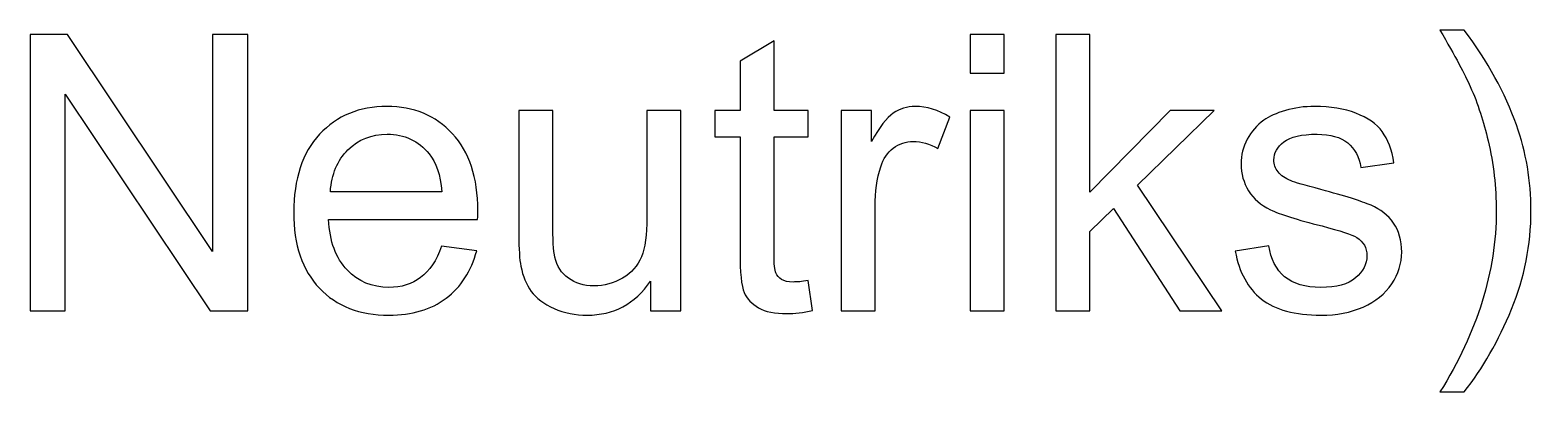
# Model space of a CAD drawing. Header units: centimetres. Extents: x 31 to 203, y -110 to 27.
# Drawn here: x 98.52 to 108.39, y 3.96 to 6.34 of the extents above; entities that cross this region are included whole.
import ezdxf

# ---------------------------------------------------------------- set-up
doc = ezdxf.new("R2010")
doc.units = ezdxf.units.CM
doc.header["$MEASUREMENT"] = 0
doc.layers.add('Layer 1', color=7, linetype='Continuous')

msp = doc.modelspace()

# ---------------------------------------------------------------- linework, layer by layer
at = {"layer": 'Layer 1', "color": 250}
for points, knots in [([(107.95509, 3.96134), (107.95509, 3.96134), (107.79507, 3.96134), (107.79507, 3.96134), (108.0423, 4.358), (108.16591, 4.75509), (108.16591, 5.1526), (108.16591, 5.30796), (108.14813, 5.46206), (108.11257, 5.61488), (108.08463, 5.73892), (108.04526, 5.85787), (107.99488, 5.97217), (107.96271, 6.04626), (107.89582, 6.17029), (107.79507, 6.34386), (107.79507, 6.34386), (107.95509, 6.34386), (107.95509, 6.34386), (108.11003, 6.13643), (108.22475, 5.92815), (108.29926, 5.71902), (108.36276, 5.5391), (108.39451, 5.35072), (108.39451, 5.15387), (108.39451, 4.93077), (108.35175, 4.71487), (108.26624, 4.50659), (108.18115, 4.29831), (108.07743, 4.1167), (107.95509, 3.96134)], [0, 0, 0, 0, 0.1, 0.1, 0.1, 0.2, 0.2, 0.2, 0.3, 0.3, 0.3, 0.4, 0.4, 0.4, 0.5, 0.5, 0.5, 0.6, 0.6, 0.6, 0.7, 0.7, 0.7, 0.8, 0.8, 0.8, 0.9, 0.9, 0.9, 1, 1, 1, 1]), ([(98.51773, 4.49474), (98.51773, 4.49474), (98.51773, 6.31338), (98.51773, 6.31338), (98.51773, 6.31338), (98.76496, 6.31338), (98.76496, 6.31338), (98.76496, 6.31338), (99.71915, 4.8859), (99.71915, 4.8859), (99.71915, 4.8859), (99.71915, 6.31338), (99.71915, 6.31338), (99.71915, 6.31338), (99.95029, 6.31338), (99.95029, 6.31338), (99.95029, 6.31338), (99.95029, 4.49474), (99.95029, 4.49474), (99.95029, 4.49474), (99.70306, 4.49474), (99.70306, 4.49474), (99.70306, 4.49474), (98.74887, 5.92222), (98.74887, 5.92222), (98.74887, 5.92222), (98.74887, 4.49474), (98.74887, 4.49474), (98.74887, 4.49474), (98.51773, 4.49474), (98.51773, 4.49474)], [0, 0, 0, 0, 0.1, 0.1, 0.1, 0.2, 0.2, 0.2, 0.3, 0.3, 0.3, 0.4, 0.4, 0.4, 0.5, 0.5, 0.5, 0.6, 0.6, 0.6, 0.7, 0.7, 0.7, 0.8, 0.8, 0.8, 0.9, 0.9, 0.9, 1, 1, 1, 1]), ([(103.63709, 4.69413), (103.63709, 4.69413), (103.66757, 4.49686), (103.66757, 4.49686), (103.60492, 4.48373), (103.54861, 4.47696), (103.49951, 4.47696), (103.41865, 4.47696), (103.356, 4.48966), (103.31112, 4.51548), (103.26667, 4.54131), (103.23535, 4.57475), (103.21714, 4.61666), (103.19894, 4.65857), (103.19005, 4.74662), (103.19005, 4.88082), (103.19005, 4.88082), (103.19005, 5.64028), (103.19005, 5.64028), (103.19005, 5.64028), (103.02495, 5.64028), (103.02495, 5.64028), (103.02495, 5.64028), (103.02495, 5.813), (103.02495, 5.813), (103.02495, 5.813), (103.19005, 5.813), (103.19005, 5.813), (103.19005, 5.813), (103.19005, 6.13897), (103.19005, 6.13897), (103.19005, 6.13897), (103.41357, 6.27316), (103.41357, 6.27316), (103.41357, 6.27316), (103.41357, 5.813), (103.41357, 5.813), (103.41357, 5.813), (103.63709, 5.813), (103.63709, 5.813), (103.63709, 5.813), (103.63709, 5.64028), (103.63709, 5.64028), (103.63709, 5.64028), (103.41357, 5.64028), (103.41357, 5.64028), (103.41357, 5.64028), (103.41357, 4.86812), (103.41357, 4.86812), (103.41357, 4.8042), (103.41738, 4.76313), (103.42542, 4.74493), (103.43304, 4.72673), (103.44574, 4.71233), (103.46352, 4.70133), (103.4813, 4.69074), (103.5067, 4.68524), (103.53972, 4.68524), (103.56428, 4.68524), (103.59687, 4.6882), (103.63709, 4.69413)], [0, 0, 0, 0, 0.05, 0.05, 0.05, 0.1, 0.1, 0.1, 0.15, 0.15, 0.15, 0.2, 0.2, 0.2, 0.25, 0.25, 0.25, 0.3, 0.3, 0.3, 0.35, 0.35, 0.35, 0.4, 0.4, 0.4, 0.45, 0.45, 0.45, 0.5, 0.5, 0.5, 0.55, 0.55, 0.55, 0.6, 0.6, 0.6, 0.65, 0.65, 0.65, 0.7, 0.7, 0.7, 0.75, 0.75, 0.75, 0.8, 0.8, 0.8, 0.85, 0.85, 0.85, 0.9, 0.9, 0.9, 0.95, 0.95, 0.95, 1, 1, 1, 1]), ([(104.70347, 6.05938), (104.70347, 6.05938), (104.70347, 6.31338), (104.70347, 6.31338), (104.70347, 6.31338), (104.92699, 6.31338), (104.92699, 6.31338), (104.92699, 6.31338), (104.92699, 6.05938), (104.92699, 6.05938), (104.92699, 6.05938), (104.70347, 6.05938), (104.70347, 6.05938)], [0, 0, 0, 0, 0.25, 0.25, 0.25, 0.5, 0.5, 0.5, 0.75, 0.75, 0.75, 1, 1, 1, 1]), ([(105.26862, 4.49474), (105.26862, 4.49474), (105.26862, 6.31338), (105.26862, 6.31338), (105.26862, 6.31338), (105.49214, 6.31338), (105.49214, 6.31338), (105.49214, 6.31338), (105.49214, 5.27748), (105.49214, 5.27748), (105.49214, 5.27748), (106.02046, 5.813), (106.02046, 5.813), (106.02046, 5.813), (106.30917, 5.813), (106.30917, 5.813), (106.30917, 5.813), (105.80625, 5.3232), (105.80625, 5.3232), (105.80625, 5.3232), (106.35997, 4.49474), (106.35997, 4.49474), (106.35997, 4.49474), (106.0848, 4.49474), (106.0848, 4.49474), (106.0848, 4.49474), (105.64708, 5.16826), (105.64708, 5.16826), (105.64708, 5.16826), (105.49214, 5.01756), (105.49214, 5.01756), (105.49214, 5.01756), (105.49214, 4.49474), (105.49214, 4.49474), (105.49214, 4.49474), (105.26862, 4.49474), (105.26862, 4.49474)], [0, 0, 0, 0, 0.0833333, 0.0833333, 0.0833333, 0.1666667, 0.1666667, 0.1666667, 0.25, 0.25, 0.25, 0.3333333, 0.3333333, 0.3333333, 0.4166667, 0.4166667, 0.4166667, 0.5, 0.5, 0.5, 0.5833333, 0.5833333, 0.5833333, 0.6666667, 0.6666667, 0.6666667, 0.75, 0.75, 0.75, 0.8333333, 0.8333333, 0.8333333, 0.9166667, 0.9166667, 0.9166667, 1, 1, 1, 1]), ([(101.22579, 4.92146), (101.22579, 4.92146), (101.45693, 4.89098), (101.45693, 4.89098), (101.42095, 4.75678), (101.35364, 4.65222), (101.25542, 4.57814), (101.15721, 4.50405), (101.0319, 4.4668), (100.87908, 4.4668), (100.68689, 4.4668), (100.53449, 4.52607), (100.42188, 4.6446), (100.30927, 4.76271), (100.25297, 4.92908), (100.25297, 5.14286), (100.25297, 5.36384), (100.3097, 5.53572), (100.42357, 5.65764), (100.53745, 5.77998), (100.68519, 5.84094), (100.8668, 5.84094), (101.04249, 5.84094), (101.186, 5.78125), (101.29733, 5.66145), (101.40867, 5.54164), (101.46455, 5.37316), (101.46455, 5.15599), (101.46455, 5.14286), (101.46413, 5.12297), (101.46328, 5.09672), (101.46328, 5.09672), (100.48157, 5.09672), (100.48157, 5.09672), (100.49004, 4.95236), (100.53068, 4.84145), (100.60434, 4.76483), (100.67757, 4.6882), (100.76944, 4.64968), (100.87908, 4.64968), (100.96078, 4.64968), (101.03063, 4.67127), (101.08821, 4.71445), (101.1462, 4.75763), (101.19192, 4.82663), (101.22579, 4.92146)], [0, 0, 0, 0, 0.0666667, 0.0666667, 0.0666667, 0.1333333, 0.1333333, 0.1333333, 0.2, 0.2, 0.2, 0.2666667, 0.2666667, 0.2666667, 0.3333333, 0.3333333, 0.3333333, 0.4, 0.4, 0.4, 0.4666667, 0.4666667, 0.4666667, 0.5333333, 0.5333333, 0.5333333, 0.6, 0.6, 0.6, 0.6666667, 0.6666667, 0.6666667, 0.7333333, 0.7333333, 0.7333333, 0.8, 0.8, 0.8, 0.8666667, 0.8666667, 0.8666667, 0.9333333, 0.9333333, 0.9333333, 1, 1, 1, 1]), ([(103.85511, 4.49474), (103.85511, 4.49474), (103.85511, 5.813), (103.85511, 5.813), (103.85511, 5.813), (104.05577, 5.813), (104.05577, 5.813), (104.05577, 5.813), (104.05577, 5.61107), (104.05577, 5.61107), (104.10699, 5.70463), (104.15441, 5.76643), (104.19801, 5.79607), (104.24161, 5.82612), (104.28945, 5.84094), (104.34152, 5.84094), (104.41687, 5.84094), (104.4935, 5.81723), (104.57139, 5.77024), (104.57139, 5.77024), (104.4918, 5.56408), (104.4918, 5.56408), (104.43762, 5.59456), (104.38343, 5.6098), (104.32924, 5.6098), (104.28056, 5.6098), (104.23696, 5.59498), (104.19843, 5.56577), (104.15991, 5.53656), (104.13239, 5.49592), (104.11588, 5.44385), (104.09091, 5.36469), (104.07863, 5.27791), (104.07863, 5.1835), (104.07863, 5.1835), (104.07863, 4.49474), (104.07863, 4.49474), (104.07863, 4.49474), (103.85511, 4.49474), (103.85511, 4.49474)], [0, 0, 0, 0, 0.0769231, 0.0769231, 0.0769231, 0.1538462, 0.1538462, 0.1538462, 0.2307692, 0.2307692, 0.2307692, 0.3076923, 0.3076923, 0.3076923, 0.3846154, 0.3846154, 0.3846154, 0.4615385, 0.4615385, 0.4615385, 0.5384615, 0.5384615, 0.5384615, 0.6153846, 0.6153846, 0.6153846, 0.6923077, 0.6923077, 0.6923077, 0.7692308, 0.7692308, 0.7692308, 0.8461538, 0.8461538, 0.8461538, 0.9230769, 0.9230769, 0.9230769, 1, 1, 1, 1]), ([(106.44887, 4.88844), (106.44887, 4.88844), (106.66985, 4.924), (106.66985, 4.924), (106.68213, 4.83552), (106.71684, 4.76779), (106.77357, 4.72038), (106.83029, 4.67339), (106.90988, 4.64968), (107.01148, 4.64968), (107.11435, 4.64968), (107.19055, 4.67042), (107.2405, 4.71233), (107.29003, 4.75382), (107.31501, 4.80293), (107.31501, 4.85923), (107.31501, 4.90961), (107.29257, 4.9494), (107.24812, 4.97819), (107.2168, 4.99808), (107.1406, 5.02306), (107.01952, 5.05396), (106.85612, 5.09503), (106.74309, 5.13059), (106.67959, 5.16064), (106.61651, 5.19112), (106.56867, 5.23261), (106.53608, 5.28595), (106.50348, 5.33887), (106.48697, 5.39771), (106.48697, 5.46206), (106.48697, 5.5209), (106.50052, 5.57509), (106.52719, 5.62504), (106.55428, 5.67499), (106.59069, 5.71648), (106.63683, 5.7495), (106.67154, 5.7749), (106.71896, 5.79649), (106.77865, 5.81427), (106.83876, 5.83205), (106.90268, 5.84094), (106.97126, 5.84094), (107.07456, 5.84094), (107.16515, 5.82612), (107.24304, 5.79607), (107.32136, 5.76643), (107.37893, 5.72579), (107.41619, 5.67499), (107.45302, 5.62377), (107.47884, 5.55561), (107.49281, 5.4701), (107.49281, 5.4701), (107.27437, 5.43962), (107.27437, 5.43962), (107.26463, 5.5082), (107.23585, 5.56196), (107.18843, 5.60049), (107.14102, 5.63901), (107.07413, 5.65806), (106.98735, 5.65806), (106.88533, 5.65806), (106.81209, 5.64113), (106.76849, 5.60726), (106.72488, 5.57339), (106.70287, 5.5336), (106.70287, 5.4883), (106.70287, 5.45952), (106.71176, 5.43327), (106.72996, 5.40999), (106.74817, 5.38628), (106.77653, 5.36638), (106.81548, 5.35072), (106.83791, 5.34225), (106.90311, 5.3232), (107.01233, 5.29357), (107.16981, 5.25166), (107.27987, 5.21695), (107.34253, 5.19028), (107.40518, 5.16361), (107.45429, 5.12424), (107.48985, 5.07344), (107.52583, 5.02221), (107.54361, 4.95871), (107.54361, 4.88251), (107.54361, 4.80843), (107.52202, 4.73858), (107.47842, 4.67296), (107.43481, 4.60735), (107.37216, 4.55655), (107.29046, 4.52056), (107.20833, 4.48458), (107.11562, 4.4668), (107.01233, 4.4668), (106.8413, 4.4668), (106.71049, 4.50236), (106.62074, 4.57306), (106.531, 4.64418), (106.47385, 4.74916), (106.44887, 4.88844)], [0, 0, 0, 0, 0.030303, 0.030303, 0.030303, 0.0606061, 0.0606061, 0.0606061, 0.0909091, 0.0909091, 0.0909091, 0.1212121, 0.1212121, 0.1212121, 0.1515152, 0.1515152, 0.1515152, 0.1818182, 0.1818182, 0.1818182, 0.2121212, 0.2121212, 0.2121212, 0.2424242, 0.2424242, 0.2424242, 0.2727273, 0.2727273, 0.2727273, 0.3030303, 0.3030303, 0.3030303, 0.3333333, 0.3333333, 0.3333333, 0.3636364, 0.3636364, 0.3636364, 0.3939394, 0.3939394, 0.3939394, 0.4242424, 0.4242424, 0.4242424, 0.4545455, 0.4545455, 0.4545455, 0.4848485, 0.4848485, 0.4848485, 0.5151515, 0.5151515, 0.5151515, 0.5454545, 0.5454545, 0.5454545, 0.5757576, 0.5757576, 0.5757576, 0.6060606, 0.6060606, 0.6060606, 0.6363636, 0.6363636, 0.6363636, 0.6666667, 0.6666667, 0.6666667, 0.6969697, 0.6969697, 0.6969697, 0.7272727, 0.7272727, 0.7272727, 0.7575758, 0.7575758, 0.7575758, 0.7878788, 0.7878788, 0.7878788, 0.8181818, 0.8181818, 0.8181818, 0.8484848, 0.8484848, 0.8484848, 0.8787879, 0.8787879, 0.8787879, 0.9090909, 0.9090909, 0.9090909, 0.9393939, 0.9393939, 0.9393939, 0.969697, 0.969697, 0.969697, 1, 1, 1, 1]), ([(102.60035, 4.49474), (102.60035, 4.49474), (102.60035, 4.69074), (102.60035, 4.69074), (102.4979, 4.54131), (102.35905, 4.4668), (102.18337, 4.4668), (102.1059, 4.4668), (102.03351, 4.48162), (101.9662, 4.51125), (101.89889, 4.54131), (101.84893, 4.57856), (101.81634, 4.62343), (101.78374, 4.66873), (101.76088, 4.72376), (101.74776, 4.78896), (101.73887, 4.83298), (101.73421, 4.90241), (101.73421, 4.99724), (101.73421, 4.99724), (101.73421, 5.813), (101.73421, 5.813), (101.73421, 5.813), (101.95773, 5.813), (101.95773, 5.813), (101.95773, 5.813), (101.95773, 5.0836), (101.95773, 5.0836), (101.95773, 4.96718), (101.96239, 4.88844), (101.97128, 4.84822), (101.98525, 4.78938), (102.01488, 4.74366), (102.0606, 4.71022), (102.1059, 4.67677), (102.16178, 4.65984), (102.22866, 4.65984), (102.29555, 4.65984), (102.3582, 4.67677), (102.41662, 4.71106), (102.47504, 4.74535), (102.51653, 4.79234), (102.54108, 4.85119), (102.56521, 4.91003), (102.57749, 4.99597), (102.57749, 5.10815), (102.57749, 5.10815), (102.57749, 5.813), (102.57749, 5.813), (102.57749, 5.813), (102.80101, 5.813), (102.80101, 5.813), (102.80101, 5.813), (102.80101, 4.49474), (102.80101, 4.49474), (102.80101, 4.49474), (102.60035, 4.49474), (102.60035, 4.49474)], [0, 0, 0, 0, 0.0526316, 0.0526316, 0.0526316, 0.1052632, 0.1052632, 0.1052632, 0.1578947, 0.1578947, 0.1578947, 0.2105263, 0.2105263, 0.2105263, 0.2631579, 0.2631579, 0.2631579, 0.3157895, 0.3157895, 0.3157895, 0.3684211, 0.3684211, 0.3684211, 0.4210526, 0.4210526, 0.4210526, 0.4736842, 0.4736842, 0.4736842, 0.5263158, 0.5263158, 0.5263158, 0.5789474, 0.5789474, 0.5789474, 0.6315789, 0.6315789, 0.6315789, 0.6842105, 0.6842105, 0.6842105, 0.7368421, 0.7368421, 0.7368421, 0.7894737, 0.7894737, 0.7894737, 0.8421053, 0.8421053, 0.8421053, 0.8947368, 0.8947368, 0.8947368, 0.9473684, 0.9473684, 0.9473684, 1, 1, 1, 1]), ([(104.70347, 4.49474), (104.70347, 4.49474), (104.70347, 5.813), (104.70347, 5.813), (104.70347, 5.813), (104.92699, 5.813), (104.92699, 5.813), (104.92699, 5.813), (104.92699, 4.49474), (104.92699, 4.49474), (104.92699, 4.49474), (104.70347, 4.49474), (104.70347, 4.49474)], [0, 0, 0, 0, 0.25, 0.25, 0.25, 0.5, 0.5, 0.5, 0.75, 0.75, 0.75, 1, 1, 1, 1]), ([(100.49427, 5.2796), (100.49427, 5.2796), (101.22833, 5.2796), (101.22833, 5.2796), (101.21859, 5.39051), (101.19023, 5.47349), (101.14409, 5.52894), (101.07339, 5.61488), (100.9811, 5.65806), (100.86807, 5.65806), (100.76563, 5.65806), (100.67969, 5.62377), (100.60984, 5.55519), (100.54041, 5.48661), (100.50189, 5.39475), (100.49427, 5.2796)], [0, 0, 0, 0, 0.2, 0.2, 0.2, 0.4, 0.4, 0.4, 0.6, 0.6, 0.6, 0.8, 0.8, 0.8, 1, 1, 1, 1])]:
    msp.add_open_spline(points, degree=3, knots=knots, dxfattribs=at)

doc.saveas('drawing.dxf')
